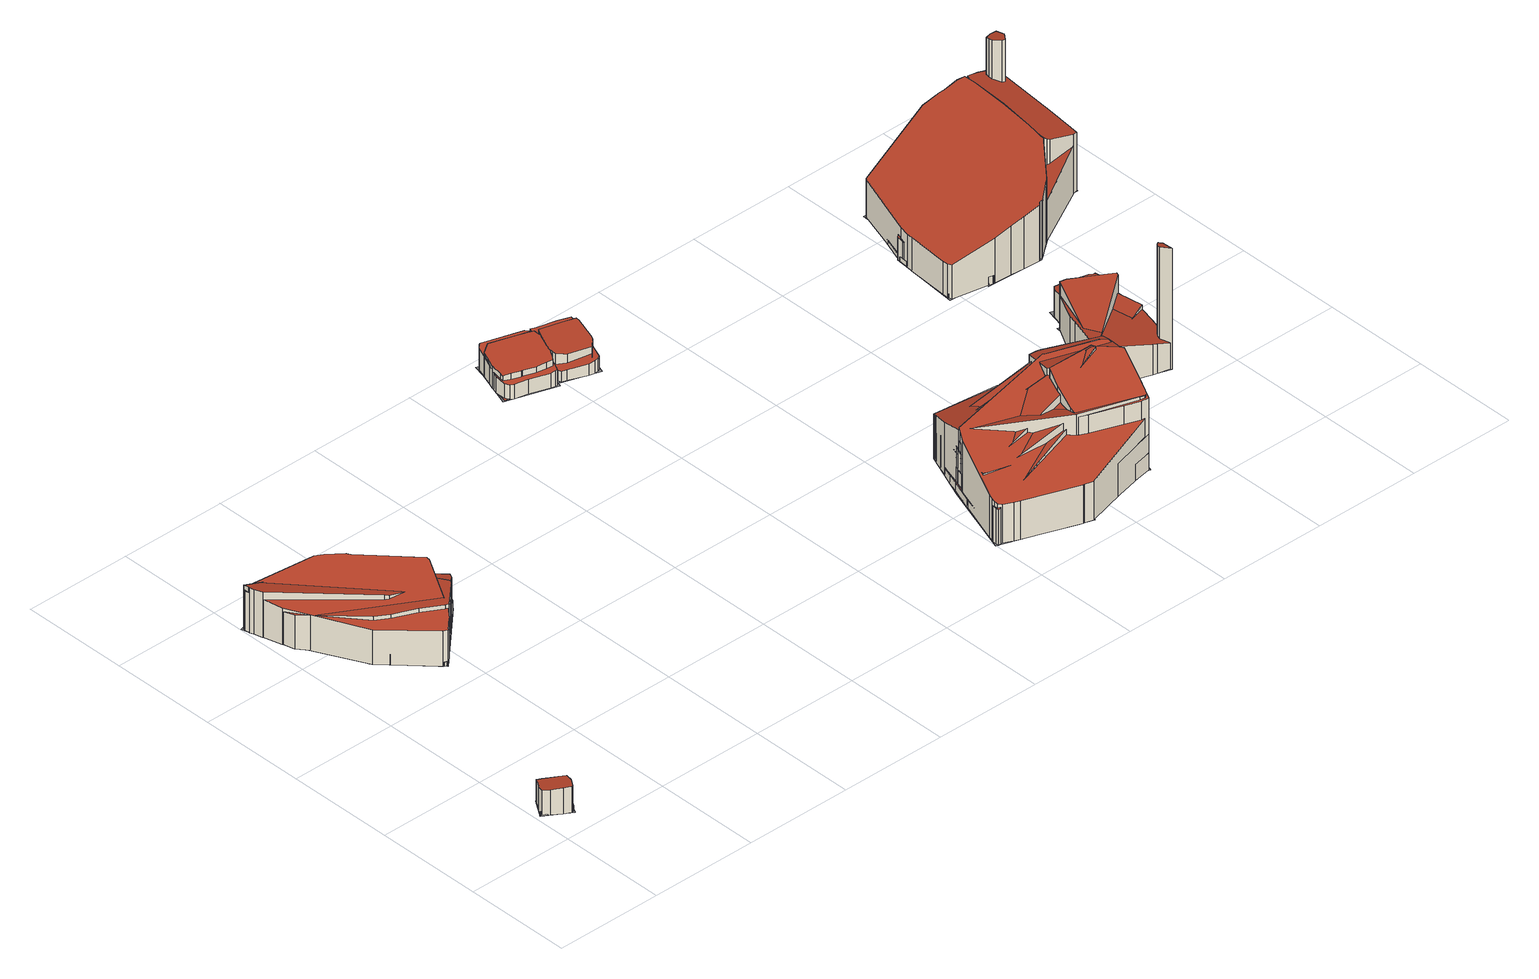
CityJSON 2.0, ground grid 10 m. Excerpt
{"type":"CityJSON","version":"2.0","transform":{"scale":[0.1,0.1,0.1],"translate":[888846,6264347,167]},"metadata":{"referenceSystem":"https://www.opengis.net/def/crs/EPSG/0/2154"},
"CityObjects":{
"building1":{"type":"Building","attributes":{"class":"Building"},"children":["building1-1"]},
"building1-1":{"type":"BuildingPart","parents":["building1"],"geometry":[{"type":"MultiSurface","lod":"2.2","boundaries":[[[0,1,2,3,4,5,6,7,8,9,10,11]],[[12,13,1,0]],[[13,14,2,1]],[[14,15,3,2]],[[15,16,4,3]],[[16,17,5,4]],[[17,18,6,5]],[[18,19,7,6]],[[19,20,8,7]],[[20,21,9,8]],[[21,22,10,9]],[[22,23,11,10]],[[23,12,0,11]],[[24,25,26,27,28,29,30,31,32,33,34]],[[35,36,25,24]],[[36,37,26,25]],[[37,38,27,26]],[[38,39,28,27]],[[39,40,29,28]],[[40,41,30,29]],[[41,42,31,30]],[[42,43,32,31]],[[43,44,33,32]],[[44,45,34,33]],[[45,35,24,34]],[[46,47,48,49]]],"semantics":{"surfaces":[{"type":"RoofSurface","rf_azimuth":66.04,"rf_slope":9.91},{"type":"WallSurface","on_footprint_edge":true},{"type":"RoofSurface","rf_azimuth":232.3,"rf_slope":18.36},{"type":"GroundSurface"}],"values":[0,1,1,1,1,1,1,1,1,1,1,1,1,2,1,1,1,1,1,1,1,1,1,1,1,3]}}]},
"building2":{"type":"Building","attributes":{"class":"Building"},"children":["building2-1"]},
"building2-1":{"type":"BuildingPart","parents":["building2"],"geometry":[{"type":"MultiSurface","lod":"2.2","boundaries":[[[50,51,52,53,54,55,56,57,58,59,60,61,62,63,64,65,66,67,68,69,70,71]],[[72,73,51,50]],[[73,74,52,51]],[[74,75,53,52]],[[75,76,54,53]],[[76,77,55,54]],[[77,78,56,55]],[[78,79,57,56]],[[79,80,58,57]],[[80,81,59,58]],[[81,82,60,59]],[[82,83,61,60]],[[83,84,62,61]],[[84,85,63,62]],[[85,86,64,63]],[[86,87,65,64]],[[87,88,66,65]],[[88,89,67,66]],[[89,90,68,67]],[[90,91,69,68]],[[91,92,70,69]],[[92,93,71,70]],[[93,72,50,71]],[[94,95,96,97,98,99,100,101,102,103,104,105,106,107,108]],[[109,110,95,94]],[[110,111,96,95]],[[111,112,97,96]],[[112,113,98,97]],[[113,114,99,98]],[[114,115,100,99]],[[115,116,101,100]],[[116,117,102,101]],[[117,118,103,102]],[[118,119,104,103]],[[119,120,105,104]],[[120,121,106,105]],[[121,122,107,106]],[[122,123,108,107]],[[123,109,94,108]],[[124,125,126,127,128,129,130,131,132,133,134,135,136,137,138,139]],[[140,141,125,124]],[[141,142,126,125]],[[142,143,127,126]],[[143,144,128,127]],[[144,145,129,128]],[[145,146,130,129]],[[146,147,131,130]],[[147,148,132,131]],[[148,149,133,132]],[[149,150,134,133]],[[150,151,135,134]],[[151,152,136,135]],[[152,153,137,136]],[[153,72,138,137]],[[72,154,139,138]],[[154,140,124,139]],[[155,156,157,158,159,160,161,162,163,164,165,166,167,168,169,170,171,172]],[[122,173,156,155]],[[173,174,157,156]],[[174,175,158,157]],[[175,176,159,158]],[[176,177,160,159]],[[177,178,161,160]],[[178,179,162,161]],[[179,113,163,162]],[[113,180,164,163]],[[180,181,165,164]],[[181,182,166,165]],[[182,183,167,166]],[[183,184,168,167]],[[184,185,169,168]],[[185,186,170,169]],[[186,187,171,170]],[[187,188,172,171]],[[188,122,155,172]],[[189,190,191,192,193,194,195,196,197,198,199,200,201,202]],[[122,203,190,189]],[[203,204,191,190]],[[204,205,192,191]],[[205,206,193,192]],[[206,207,194,193]],[[207,208,195,194]],[[208,209,196,195]],[[209,210,197,196]],[[210,211,198,197]],[[211,212,199,198]],[[212,213,200,199]],[[213,214,201,200]],[[214,215,202,201]],[[215,122,189,202]],[[216,217,218,219,220,221,222,223]],[[224,225,217,216]],[[225,226,218,217]],[[226,227,219,218]],[[227,228,220,219]],[[228,229,221,220]],[[229,230,222,221]],[[230,231,223,222]],[[231,224,216,223]],[[232,233,234,235,236,237,238]],[[239,240,233,232]],[[240,241,234,233]],[[241,242,235,234]],[[242,243,236,235]],[[243,244,237,236]],[[244,245,238,237]],[[245,239,232,238]],[[246,247,248,249,250,188,251,252,253,254,255]]],"semantics":{"surfaces":[{"type":"RoofSurface","rf_azimuth":94.67,"rf_slope":5.97},{"type":"WallSurface","on_footprint_edge":true},{"type":"RoofSurface","rf_azimuth":216.68,"rf_slope":11.78},{"type":"RoofSurface","rf_azimuth":42.52,"rf_slope":13.42},{"type":"RoofSurface","rf_azimuth":52.66,"rf_slope":1.24},{"type":"RoofSurface","rf_azimuth":49.83,"rf_slope":3.34},{"type":"RoofSurface","rf_azimuth":279.88,"rf_slope":10.82},{"type":"RoofSurface","rf_azimuth":37.81,"rf_slope":2.67},{"type":"GroundSurface"}],"values":[0,1,1,1,1,1,1,1,1,1,1,1,1,1,1,1,1,1,1,1,1,1,1,2,1,1,1,1,1,1,1,1,1,1,1,1,1,1,1,3,1,1,1,1,1,1,1,1,1,1,1,1,1,1,1,1,4,1,1,1,1,1,1,1,1,1,1,1,1,1,1,1,1,1,1,5,1,1,1,1,1,1,1,1,1,1,1,1,1,1,6,1,1,1,1,1,1,1,1,7,1,1,1,1,1,1,1,8]}}]},
"building3":{"type":"Building","attributes":{"class":"Building"},"children":["building3-1"]},
"building3-1":{"type":"BuildingPart","parents":["building3"],"geometry":[{"type":"MultiSurface","lod":"2.2","boundaries":[[[256,257,258,259,260,261,262,263,264,265,266,267,268,269,270,271,272,273,274,275,276,277,278]],[[279,280,257,256]],[[280,281,258,257]],[[281,282,259,258]],[[282,283,260,259]],[[283,284,261,260]],[[284,285,262,261]],[[285,286,263,262]],[[286,287,264,263]],[[287,288,265,264]],[[288,289,266,265]],[[289,290,267,266]],[[290,291,268,267]],[[291,292,269,268]],[[292,293,270,269]],[[293,294,271,270]],[[294,295,272,271]],[[295,296,273,272]],[[296,297,274,273]],[[297,298,275,274]],[[298,299,276,275]],[[299,300,277,276]],[[300,301,278,277]],[[301,279,256,278]],[[302,303,304,305,306,307,308,309,310,311,312,313,314,315,316]],[[317,318,303,302]],[[318,319,304,303]],[[319,320,305,304]],[[320,321,306,305]],[[321,322,307,306]],[[322,323,308,307]],[[323,324,309,308]],[[324,325,310,309]],[[325,326,311,310]],[[326,327,312,311]],[[327,328,313,312]],[[328,329,314,313]],[[329,330,315,314]],[[330,331,316,315]],[[331,317,302,316]],[[332,333,334,335,336,337,338,339]],[[340,333,332]],[[340,341,334,333]],[[341,342,335,334]],[[342,336,335]],[[343,344,345,346,347]]],"semantics":{"surfaces":[{"type":"RoofSurface","rf_azimuth":238.43,"rf_slope":8.14},{"type":"WallSurface","on_footprint_edge":true},{"type":"RoofSurface","rf_azimuth":244.51,"rf_slope":9.86},{"type":"RoofSurface","rf_azimuth":158.27,"rf_slope":12.12},{"type":"GroundSurface"}],"values":[0,1,1,1,1,1,1,1,1,1,1,1,1,1,1,1,1,1,1,1,1,1,1,1,2,1,1,1,1,1,1,1,1,1,1,1,1,1,1,1,3,1,1,1,1,4]}}]},
"building4":{"type":"Building","attributes":{"class":"Building"},"children":["building4-1"]},
"building4-1":{"type":"BuildingPart","parents":["building4"],"geometry":[{"type":"MultiSurface","lod":"2.2","boundaries":[[[348,349,350,351,352,353,354,355,356,357,358,359,360,361]],[[362,363,349,348]],[[363,364,350,349]],[[364,365,351,350]],[[365,366,352,351]],[[366,367,353,352]],[[367,368,354,353]],[[368,369,355,354]],[[369,370,356,355]],[[370,371,357,356]],[[371,372,358,357]],[[372,373,359,358]],[[373,374,360,359]],[[374,375,361,360]],[[375,362,348,361]],[[376,377,378,379,380,381,382,383,384,385,386,387]],[[388,389,377,376]],[[389,390,378,377]],[[390,391,379,378]],[[391,392,380,379]],[[392,393,381,380]],[[393,394,382,381]],[[394,395,383,382]],[[395,396,384,383]],[[396,397,385,384]],[[397,398,386,385]],[[398,399,387,386]],[[399,388,376,387]],[[399,400,401,402]]],"semantics":{"surfaces":[{"type":"RoofSurface","rf_azimuth":257.41,"rf_slope":3},{"type":"WallSurface","on_footprint_edge":true},{"type":"RoofSurface","rf_azimuth":197.01,"rf_slope":5.89},{"type":"GroundSurface"}],"values":[0,1,1,1,1,1,1,1,1,1,1,1,1,1,1,2,1,1,1,1,1,1,1,1,1,1,1,1,3]}}]},
"building5":{"type":"Building","attributes":{"class":"Building"},"children":["building5-1"]},
"building5-1":{"type":"BuildingPart","parents":["building5"],"geometry":[{"type":"MultiSurface","lod":"2.2","boundaries":[[[403,404,405,406,407,408,409,410,411,412,413,414,415,416,417,418,419,420,421,422,423]],[[424,425,404,403]],[[425,426,405,404]],[[426,427,406,405]],[[427,428,407,406]],[[428,429,408,407]],[[429,430,409,408]],[[430,431,410,409]],[[431,432,411,410]],[[432,433,412,411]],[[433,434,413,412]],[[434,435,414,413]],[[435,436,415,414]],[[436,437,416,415]],[[437,438,417,416]],[[438,439,418,417]],[[439,440,419,418]],[[440,441,420,419]],[[441,442,421,420]],[[442,443,422,421]],[[443,444,423,422]],[[444,424,403,423]],[[445,446,447,448,449,450,451,452,453,454,455,456,457,458,459]],[[460,461,446,445]],[[461,462,447,446]],[[462,463,448,447]],[[463,464,449,448]],[[464,465,450,449]],[[465,466,451,450]],[[466,467,452,451]],[[467,468,453,452]],[[468,469,454,453]],[[469,470,455,454]],[[470,471,456,455]],[[471,472,457,456]],[[472,473,458,457]],[[473,474,459,458]],[[474,460,445,459]],[[475,476,477,478,479,480,481,482,483,484,485,486,487,488,489]],[[490,491,476,475]],[[491,492,477,476]],[[492,493,478,477]],[[493,494,479,478]],[[494,495,480,479]],[[495,496,481,480]],[[496,497,482,481]],[[497,498,483,482]],[[498,499,484,483]],[[499,500,485,484]],[[500,501,486,485]],[[501,502,487,486]],[[502,503,488,487]],[[503,504,489,488]],[[504,490,475,489]],[[505,506,507,508,509,510,511,512,513,514,515,516]],[[517,518,506,505]],[[518,519,507,506]],[[519,520,508,507]],[[520,521,509,508]],[[521,522,510,509]],[[522,523,511,510]],[[523,524,512,511]],[[524,525,513,512]],[[525,526,514,513]],[[526,527,515,514]],[[527,528,516,515]],[[528,517,505,516]],[[529,530,531,532,533,534,535,536,537,538,539,540,541,542,543,544,545,546,547,548,549]],[[550,551,530,529]],[[551,552,531,530]],[[552,553,532,531]],[[553,554,533,532]],[[554,555,534,533]],[[555,431,535,534]],[[431,556,536,535]],[[556,557,537,536]],[[557,558,538,537]],[[558,559,539,538]],[[559,560,540,539]],[[560,561,541,540]],[[561,562,542,541]],[[562,472,543,542]],[[472,563,544,543]],[[563,564,545,544]],[[564,565,546,545]],[[565,566,547,546]],[[566,567,548,547]],[[567,568,549,548]],[[568,550,529,549]],[[569,570,571,572,573,574,575,576,577,578,579,580]],[[581,582,570,569]],[[582,583,571,570]],[[583,584,572,571]],[[584,495,573,572]],[[495,585,574,573]],[[585,524,575,574]],[[524,586,576,575]],[[586,587,577,576]],[[587,588,578,577]],[[588,589,579,578]],[[589,590,580,579]],[[590,581,569,580]],[[591,592,593,594,595,596,597,598,599,600]],[[601,602,592,591]],[[602,603,593,592]],[[603,604,594,593]],[[604,605,595,594]],[[605,606,596,595]],[[606,607,597,596]],[[607,608,598,597]],[[608,609,599,598]],[[609,610,600,599]],[[610,601,591,600]],[[611,612,613,614,615,616,617,618,619,620,621,622]],[[623,624,612,611]],[[624,625,613,612]],[[625,626,614,613]],[[626,627,615,614]],[[627,628,616,615]],[[628,629,617,616]],[[629,630,618,617]],[[630,631,619,618]],[[631,632,620,619]],[[632,633,621,620]],[[633,634,622,621]],[[634,623,611,622]],[[635,636,637,638,639,640,641,642,643,644,645]],[[646,647,636,635]],[[647,648,637,636]],[[648,649,638,637]],[[649,650,639,638]],[[650,651,640,639]],[[651,652,641,640]],[[652,653,642,641]],[[653,654,643,642]],[[654,655,644,643]],[[655,656,645,644]],[[656,646,635,645]],[[657,658,659,660,661,662,663,664,665,666,667,668]],[[669,670,658,657]],[[670,671,659,658]],[[671,672,660,659]],[[672,673,661,660]],[[673,674,662,661]],[[674,675,663,662]],[[675,676,664,663]],[[676,677,665,664]],[[677,678,666,665]],[[678,679,667,666]],[[679,680,668,667]],[[680,669,657,668]],[[681,682,683,684,685,686,687,688]],[[689,690,682,681]],[[690,691,683,682]],[[691,692,684,683]],[[692,693,685,684]],[[693,694,686,685]],[[694,607,687,686]],[[607,695,688,687]],[[695,689,681,688]],[[696,697,698,699,700,701,702,703,704]],[[705,706,697,696]],[[706,707,698,697]],[[707,708,699,698]],[[708,709,700,699]],[[709,710,701,700]],[[710,631,702,701]],[[631,711,703,702]],[[711,712,704,703]],[[712,705,696,704]],[[713,714,715,716,717,718,719,720,721]],[[722,723,714,713]],[[723,724,715,714]],[[724,725,716,715]],[[725,726,717,716]],[[726,727,718,717]],[[727,728,719,718]],[[728,729,720,719]],[[729,730,721,720]],[[730,722,713,721]],[[731,732,733,471,734,735,736,737,738,739,740]]],"semantics":{"surfaces":[{"type":"RoofSurface","rf_azimuth":251.25,"rf_slope":18.11},{"type":"WallSurface","on_footprint_edge":true},{"type":"RoofSurface","rf_azimuth":70.77,"rf_slope":19.32},{"type":"RoofSurface","rf_azimuth":250.04,"rf_slope":17.44},{"type":"RoofSurface","rf_azimuth":70.1,"rf_slope":19.2},{"type":"RoofSurface","rf_azimuth":143.14,"rf_slope":3.05},{"type":"RoofSurface","rf_azimuth":144.3,"rf_slope":4.32},{"type":"RoofSurface","rf_azimuth":243.82,"rf_slope":10.82},{"type":"RoofSurface","rf_azimuth":119.12,"rf_slope":2.35},{"type":"RoofSurface","rf_azimuth":153.3,"rf_slope":17.66},{"type":"RoofSurface","rf_azimuth":285.9,"rf_slope":3.21},{"type":"RoofSurface","rf_azimuth":154.61,"rf_slope":4.1},{"type":"RoofSurface","rf_azimuth":154.28,"rf_slope":18.81},{"type":"RoofSurface","rf_azimuth":172.89,"rf_slope":19.16},{"type":"GroundSurface"}],"values":[0,1,1,1,1,1,1,1,1,1,1,1,1,1,1,1,1,1,1,1,1,1,2,1,1,1,1,1,1,1,1,1,1,1,1,1,1,1,3,1,1,1,1,1,1,1,1,1,1,1,1,1,1,1,4,1,1,1,1,1,1,1,1,1,1,1,1,5,1,1,1,1,1,1,1,1,1,1,1,1,1,1,1,1,1,1,1,1,1,6,1,1,1,1,1,1,1,1,1,1,1,1,7,1,1,1,1,1,1,1,1,1,1,8,1,1,1,1,1,1,1,1,1,1,1,1,9,1,1,1,1,1,1,1,1,1,1,1,10,1,1,1,1,1,1,1,1,1,1,1,1,11,1,1,1,1,1,1,1,1,12,1,1,1,1,1,1,1,1,1,13,1,1,1,1,1,1,1,1,1,14]}}]},
"building6":{"type":"Building","attributes":{"class":"Building"},"children":["building6-1"]},
"building6-1":{"type":"BuildingPart","parents":["building6"],"geometry":[{"type":"MultiSurface","lod":"2.2","boundaries":[[[741,742,743,744,745,746,747,748,749,750,751,752,753,754,755,756,757,758,759]],[[760,761,742,741]],[[761,762,743,742]],[[762,763,744,743]],[[763,764,745,744]],[[764,765,746,745]],[[765,766,747,746]],[[766,767,748,747]],[[767,768,749,748]],[[768,769,750,749]],[[769,770,751,750]],[[770,771,752,751]],[[771,772,753,752]],[[772,773,754,753]],[[773,774,755,754]],[[774,775,756,755]],[[775,776,757,756]],[[776,777,758,757]],[[777,778,759,758]],[[778,760,741,759]],[[779,780,781,782,783,784,785,786,787,788,789,790,791,792]],[[793,794,780,779]],[[794,795,781,780]],[[795,796,782,781]],[[796,797,783,782]],[[797,798,784,783]],[[798,799,785,784]],[[799,800,786,785]],[[800,801,787,786]],[[801,802,788,787]],[[802,803,789,788]],[[803,804,790,789]],[[804,777,791,790]],[[777,805,792,791]],[[805,793,779,792]],[[806,807,808,809,810,811,812,813,814,815]],[[816,817,807,806]],[[817,818,808,807]],[[818,819,809,808]],[[819,820,810,809]],[[820,821,811,810]],[[821,822,812,811]],[[822,823,813,812]],[[823,824,814,813]],[[824,825,815,814]],[[825,816,806,815]],[[826,827,828,829,830,831]],[[832,833,827,826]],[[833,834,828,827]],[[834,835,829,828]],[[835,836,830,829]],[[836,837,831,830]],[[837,832,826,831]],[[838,839,840,841,842,843,844]],[[845,846,839,838]],[[846,847,840,839]],[[847,848,841,840]],[[848,775,842,841]],[[775,849,843,842]],[[849,793,844,843]],[[793,845,838,844]],[[850,851,852,853,854,855,856]],[[845,857,851,850]],[[857,858,852,851]],[[858,859,853,852]],[[859,860,854,853]],[[860,861,855,854]],[[861,862,856,855]],[[862,845,850,856]],[[863,864,865,833,866,867,868,869,870,871]]],"semantics":{"surfaces":[{"type":"RoofSurface","rf_azimuth":356.57,"rf_slope":13.88},{"type":"WallSurface","on_footprint_edge":true},{"type":"RoofSurface","rf_azimuth":174.64,"rf_slope":10.57},{"type":"RoofSurface","rf_azimuth":295.93,"rf_slope":3.89},{"type":"RoofSurface","rf_azimuth":54.92,"rf_slope":18.7},{"type":"RoofSurface","rf_azimuth":280.35,"rf_slope":11.23},{"type":"RoofSurface","rf_azimuth":166.53,"rf_slope":4.45},{"type":"GroundSurface"}],"values":[0,1,1,1,1,1,1,1,1,1,1,1,1,1,1,1,1,1,1,1,2,1,1,1,1,1,1,1,1,1,1,1,1,1,1,3,1,1,1,1,1,1,1,1,1,1,4,1,1,1,1,1,1,5,1,1,1,1,1,1,1,6,1,1,1,1,1,1,1,7]}}]},
"building7":{"type":"Building","attributes":{"class":"Building"},"children":["building7-1"]},
"building7-1":{"type":"BuildingPart","parents":["building7"],"geometry":[{"type":"MultiSurface","lod":"2.2","boundaries":[[[872,873,874,875,876,877,878,879,880,881,882,883,884]],[[885,886,873,872]],[[886,887,874,873]],[[887,888,875,874]],[[888,889,876,875]],[[889,890,877,876]],[[890,891,878,877]],[[891,892,879,878]],[[892,893,880,879]],[[893,894,881,880]],[[894,895,882,881]],[[895,896,883,882]],[[896,897,884,883]],[[897,885,872,884]],[[898,899,900,885,901,902]]],"semantics":{"surfaces":[{"type":"RoofSurface","rf_azimuth":76.51,"rf_slope":11.35},{"type":"WallSurface","on_footprint_edge":true},{"type":"GroundSurface"}],"values":[0,1,1,1,1,1,1,1,1,1,1,1,1,1,2]}}]},
"building8":{"type":"Building","attributes":{"class":"Building"},"children":["building8-1"]},
"building8-1":{"type":"BuildingPart","parents":["building8"],"geometry":[{"type":"MultiSurface","lod":"2.2","boundaries":[[[903,904,905,906,907,908,909,910,911,912,913,914,915,916,917,918,919,920,921,922,923,924,925,926,927,928,929]],[[930,931,904,903]],[[931,932,905,904]],[[932,933,906,905]],[[933,934,907,906]],[[934,935,908,907]],[[935,936,909,908]],[[936,937,910,909]],[[937,938,911,910]],[[938,939,912,911]],[[939,940,913,912]],[[940,941,914,913]],[[941,942,915,914]],[[942,943,916,915]],[[943,944,917,916]],[[944,945,918,917]],[[945,946,919,918]],[[946,947,920,919]],[[947,948,921,920]],[[948,949,922,921]],[[949,950,923,922]],[[950,951,924,923]],[[951,952,925,924]],[[952,953,926,925]],[[953,954,927,926]],[[954,955,928,927]],[[955,956,929,928]],[[956,930,903,929]],[[957,958,959,960,961,962,963,964,965,966,967,968,969,970,971,972,973]],[[974,975,958,957]],[[975,976,959,958]],[[976,977,960,959]],[[977,978,961,960]],[[978,979,962,961]],[[979,980,963,962]],[[980,981,964,963]],[[981,982,965,964]],[[982,983,966,965]],[[983,984,967,966]],[[984,985,968,967]],[[985,986,969,968]],[[986,987,970,969]],[[987,988,971,970]],[[988,989,972,971]],[[989,990,973,972]],[[990,974,957,973]],[[991,992,993,994,995,996,997,998]],[[999,1000,992,991]],[[1000,1001,993,992]],[[1001,1002,994,993]],[[1002,1003,995,994]],[[1003,1004,996,995]],[[1004,1005,997,996]],[[1005,1006,998,997]],[[1006,999,991,998]],[[1007,1008,1009,1010,1011,1012,1013,1014,1015,1016,1017,1018,1019]],[[930,1020,1008,1007]],[[1020,1021,1009,1008]],[[1021,1022,1010,1009]],[[1022,1023,1011,1010]],[[1023,1024,1012,1011]],[[1024,1025,1013,1012]],[[1025,1026,1014,1013]],[[1026,1027,1015,1014]],[[1027,1028,1016,1015]],[[1028,1029,1017,1016]],[[1029,1030,1018,1017]],[[1030,1031,1019,1018]],[[1031,930,1007,1019]],[[1032,1033,1034,1035,1036,1037,1038,1039,1040,1041,1042,1043]],[[1044,1045,1033,1032]],[[1045,1046,1034,1033]],[[1046,940,1035,1034]],[[940,1047,1036,1035]],[[1047,1048,1037,1036]],[[1048,1049,1038,1037]],[[1049,1050,1039,1038]],[[1050,1051,1040,1039]],[[1051,1052,1041,1040]],[[1052,1053,1042,1041]],[[1053,1054,1043,1042]],[[1054,1044,1032,1043]],[[1055,1056,1057,1058,1059,1060,1061,1062]],[[1063,1064,1056,1055]],[[1064,1065,1057,1056]],[[1065,1066,1058,1057]],[[1066,1067,1059,1058]],[[1067,1068,1060,1059]],[[1068,1069,1061,1060]],[[1069,1070,1062,1061]],[[1070,1063,1055,1062]],[[1071,1072,1073,1074,1075,1076,1077,1078,1079]],[[1080,1081,1072,1071]],[[1081,1082,1073,1072]],[[1082,1083,1074,1073]],[[1083,1084,1075,1074]],[[1084,1085,1076,1075]],[[1085,1086,1077,1076]],[[1086,1087,1078,1077]],[[1087,1088,1079,1078]],[[1088,1080,1071,1079]],[[1089,1090,1091,1092,1093,1094,1095,1051,1096,1097,1098,1087,1099,1100]]],"semantics":{"surfaces":[{"type":"RoofSurface","rf_azimuth":174.57,"rf_slope":14.55},{"type":"WallSurface","on_footprint_edge":true},{"type":"RoofSurface","rf_azimuth":352.43,"rf_slope":13.95},{"type":"RoofSurface","rf_azimuth":170.58,"rf_slope":9.51},{"type":"RoofSurface","rf_azimuth":342.11,"rf_slope":0.936},{"type":"RoofSurface","rf_azimuth":143.67,"rf_slope":16.78},{"type":"RoofSurface","rf_azimuth":62.92,"rf_slope":14.75},{"type":"RoofSurface","rf_azimuth":270.55,"rf_slope":10.64},{"type":"GroundSurface"}],"values":[0,1,1,1,1,1,1,1,1,1,1,1,1,1,1,1,1,1,1,1,1,1,1,1,1,1,1,1,2,1,1,1,1,1,1,1,1,1,1,1,1,1,1,1,1,1,3,1,1,1,1,1,1,1,1,4,1,1,1,1,1,1,1,1,1,1,1,1,1,5,1,1,1,1,1,1,1,1,1,1,1,1,6,1,1,1,1,1,1,1,1,7,1,1,1,1,1,1,1,1,1,8]}}]}
},
"vertices":[
[4,33,31],[9,29,31],[17,23,32],[23,20,32],[25,21,31],[31,29,30],[34,37,28],[17,47,28],[13,49,28],[12,48,28],[10,44,29],[6,39,30],[4,33,7],[9,29,7],[17,23,7],[23,20,7],[25,21,7],[31,29,7],[34,37,7],[17,47,7],[13,49,7],[12,48,7],[10,44,7],[6,39,7],[3,33,8],[15,25,8],[20,22,8],[24,20,8],[26,21,9],[27,22,10],[30,28,12],[30,29,12],[10,42,11],[8,40,11],[7,39,10],[3,33,7],[15,25,7],[20,22,7],[24,20,7],[26,21,7],[27,22,7],[30,28,7],[30,29,7],[10,42,7],[8,40,7],[7,39,7],[35,36,7],[13,50,7],[2,33,7],[25,18,7],
[3,369,32],[14,323,37],[52,275,42],[63,267,43],[82,256,45],[99,244,46],[102,243,46],[116,256,45],[123,263,44],[125,266,44],[126,266,44],[112,300,40],[108,311,39],[105,314,39],[87,334,36],[84,338,36],[73,350,35],[69,353,34],[42,378,31],[38,379,31],[21,375,32],[10,371,32],[3,369,4],[14,323,4],[52,275,4],[63,267,4],[82,256,4],[99,244,4],[102,243,4],[116,256,4],[123,263,4],[125,266,4],[126,266,4],[112,300,4],[108,311,4],[105,314,4],[87,334,4],[84,338,4],[73,350,4],[69,353,4],[42,378,4],[38,379,4],[21,375,4],[10,371,4],[2,367,42],[11,334,39],[44,268,37],[82,229,38],[86,227,38],[94,234,41],[100,242,43],[124,289,53],[124,292,53],[85,336,52],[83,339,52],[71,351,51],[64,355,51],[4,370,43],[3,368,42],[2,367,4],[11,334,4],[44,268,4],[82,229,4],[86,227,4],[94,234,4],[100,242,4],[124,289,4],[124,292,4],[85,336,4],[83,339,4],[71,351,4],[64,355,4],[4,370,4],[3,368,4],[3,362,47],[4,359,47],[6,351,48],[72,284,48],[75,282,47],[125,269,41],[129,270,40],[133,273,39],[137,279,37],[137,280,37],[128,290,37],[121,298,37],[114,304,37],[67,347,38],[3,369,46],[3,364,47],[3,362,4],[4,359,4],[6,351,4],[72,284,4],[75,282,4],[125,269,4],[129,270,4],[133,273,4],[137,279,4],[137,280,4],[128,290,4],[121,298,4],[114,304,4],[67,347,4],[3,364,4],[4,370,7],[16,326,7],[17,324,7],[46,269,8],[48,266,8],[55,257,8],[80,231,8],[83,228,8],[86,227,8],[87,228,8],[102,242,8],[105,248,8],[126,290,7],[110,309,6],[93,328,6],[70,351,6],[44,376,6],[39,381,6],[16,326,4],[17,324,4],[46,269,4],[48,266,4],[55,257,4],[80,231,4],[83,228,4],[87,228,4],[102,242,4],[105,248,4],[126,290,4],[110,309,4],[93,328,4],[70,351,4],[44,376,4],[39,381,4],[4,370,16],[4,361,17],[28,313,18],[60,255,19],[62,251,19],[64,248,20],[123,264,17],[135,274,16],[137,278,15],[135,281,15],[104,312,15],[38,377,15],[36,379,15],[30,379,15],[4,361,4],[28,313,4],[60,255,4],[62,251,4],[64,248,4],[123,264,4],[135,274,4],[137,278,4],[135,281,4],[104,312,4],[38,377,4],[36,379,4],[30,379,4],[4,368,37],[8,356,35],[45,269,17],[54,258,15],[118,297,20],[115,300,20],[64,354,32],[61,356,33],[4,368,4],[8,356,4],[45,269,4],[54,258,4],[118,297,4],[115,300,4],[64,354,4],[61,356,4],[15,371,12],[36,304,13],[50,288,13],[53,286,13],[133,285,10],[107,311,10],[29,377,11],[15,371,4],[36,304,4],[50,288,4],[53,286,4],[133,285,4],[107,311,4],[29,377,4],[43,270,4],[85,226,4],[139,278,4],[68,355,4],[66,353,4],[1,370,4],[14,324,4],[24,312,4],[25,314,4],[56,282,4],
[349,449,30],[349,447,29],[355,444,30],[363,441,30],[364,441,30],[375,437,30],[384,435,31],[390,434,31],[392,437,31],[394,441,32],[396,444,33],[397,449,33],[400,458,35],[401,460,35],[401,464,35],[400,466,36],[397,468,36],[387,472,35],[364,480,35],[359,477,34],[356,475,33],[354,469,32],[350,460,31],[349,449,10],[349,447,10],[355,444,10],[363,441,10],[364,441,10],[375,437,10],[384,435,10],[390,434,10],[392,437,10],[394,441,10],[396,444,10],[397,449,10],[400,458,10],[401,460,10],[401,464,10],[400,466,10],[397,468,10],[387,472,10],[364,480,10],[359,477,10],[356,475,10],[354,469,10],[350,460,10],[348,453,26],[348,444,24],[350,440,24],[353,438,24],[365,435,24],[383,429,24],[387,428,25],[389,428,25],[390,430,25],[391,432,25],[404,469,32],[398,475,33],[362,487,32],[361,486,32],[359,484,31],[348,453,10],[348,444,10],[350,440,10],[353,438,10],[365,435,10],[383,429,10],[387,428,10],[389,428,10],[390,430,10],[391,432,10],[404,469,10],[398,475,10],[362,487,10],[361,486,10],[359,484,10],[346,441,10],[389,435,19],[392,438,20],[363,479,11],[360,482,10],[358,480,10],[357,477,10],[350,459,10],[389,435,10],[392,438,10],[363,479,10],[390,426,10],[406,472,10],[359,488,10],[356,477,10],[344,441,10],
[395,436,33],[402,431,32],[423,425,32],[429,431,33],[431,435,33],[437,455,34],[437,458,34],[425,462,34],[410,466,34],[406,467,34],[404,464,34],[401,458,34],[396,445,33],[395,440,33],[395,436,13],[402,431,13],[423,425,13],[429,431,13],[431,435,13],[437,455,13],[437,458,13],[425,462,13],[410,466,13],[406,467,13],[404,464,13],[401,458,13],[396,445,13],[395,440,13],[391,429,23],[392,426,23],[396,425,23],[413,418,24],[418,417,25],[422,417,25],[424,418,26],[440,461,28],[440,467,29],[430,472,28],[414,478,26],[409,480,26],[391,429,13],[392,426,13],[396,425,13],[413,418,13],[418,417,13],[422,417,13],[424,418,13],[440,461,13],[440,467,13],[430,472,13],[414,478,13],[409,480,13],[390,426,13],[424,415,13],[443,467,13],
[485,33,62],[488,31,61],[496,27,61],[501,25,61],[551,7,61],[552,7,61],[560,5,61],[637,26,75],[659,89,97],[659,91,98],[659,94,99],[655,97,99],[653,98,100],[621,109,100],[609,113,100],[608,114,100],[509,102,86],[503,92,82],[486,44,65],[485,39,64],[485,37,63],[485,33,24],[488,31,24],[496,27,24],[501,25,24],[551,7,24],[552,7,24],[560,5,24],[637,26,24],[659,89,24],[659,91,24],[659,94,24],[655,97,24],[653,98,24],[621,109,24],[609,113,24],[608,114,24],[509,102,24],[503,92,24],[486,44,24],[485,39,24],[485,37,24],[508,102,84],[578,44,95],[629,27,95],[634,26,94],[637,28,93],[650,62,80],[655,110,64],[622,137,59],[605,144,58],[600,146,58],[592,148,59],[524,147,67],[524,146,67],[522,142,69],[516,127,74],[508,102,24],[578,44,24],[629,27,24],[634,26,24],[637,28,24],[650,62,24],[655,110,24],[622,137,24],[605,144,24],[600,146,24],[592,148,24],[524,147,24],[524,146,24],[522,142,24],[516,127,24],[579,44,92],[580,43,92],[587,40,92],[615,30,92],[629,25,92],[636,24,92],[643,43,99],[652,68,107],[652,69,108],[651,71,108],[635,84,110],[633,86,111],[593,90,107],[587,75,102],[581,54,95],[579,44,24],[580,43,24],[587,40,24],[615,30,24],[629,25,24],[636,24,24],[643,43,24],[652,68,24],[652,69,24],[651,71,24],[635,84,24],[633,86,24],[593,90,24],[587,75,24],[581,54,24],[594,94,104],[595,92,105],[597,91,105],[648,73,105],[653,72,105],[663,98,95],[664,104,93],[665,107,92],[619,128,91],[615,129,91],[611,129,91],[608,129,91],[594,94,24],[595,92,24],[597,91,24],[648,73,24],[653,72,24],[663,98,24],[664,104,24],[665,107,24],[619,128,24],[615,129,24],[611,129,24],[608,129,24],[487,36,33],[493,29,33],[502,25,34],[548,8,37],[553,8,37],[635,23,40],[637,26,40],[642,40,40],[664,107,38],[663,108,38],[623,136,36],[618,139,35],[594,148,34],[591,148,34],[524,146,31],[511,115,32],[508,106,32],[500,84,32],[497,74,32],[489,49,33],[488,43,33],[487,36,24],[493,29,24],[502,25,24],[548,8,24],[553,8,24],[635,23,24],[642,40,24],[664,107,24],[663,108,24],[623,136,24],[618,139,24],[594,148,24],[591,148,24],[511,115,24],[508,106,24],[500,84,24],[497,74,24],[489,49,24],[488,43,24],[489,40,47],[514,21,49],[557,6,53],[559,6,53],[636,24,57],[663,100,55],[665,107,55],[589,145,49],[524,145,45],[518,130,45],[500,81,46],[494,63,46],[489,40,24],[514,21,24],[557,6,24],[559,6,24],[663,100,24],[589,145,24],[524,145,24],[518,130,24],[500,81,24],[494,63,24],[490,51,55],[633,26,63],[638,29,64],[653,71,72],[664,106,79],[609,126,78],[516,122,69],[514,118,69],[508,103,65],[499,76,60],[490,51,24],[633,26,24],[638,29,24],[653,71,24],[664,106,24],[609,126,24],[516,122,24],[514,118,24],[508,103,24],[499,76,24],[489,41,42],[491,31,42],[556,7,44],[635,25,45],[652,110,43],[646,113,42],[631,118,42],[526,144,39],[520,135,39],[503,88,40],[493,58,41],[491,53,41],[489,41,24],[491,31,24],[556,7,24],[635,25,24],[652,110,24],[646,113,24],[631,118,24],[526,144,24],[520,135,24],[503,88,24],[493,58,24],[491,53,24],[484,31,58],[583,51,84],[604,109,81],[605,116,81],[536,141,57],[524,144,54],[523,143,53],[522,139,54],[509,105,55],[484,37,58],[484,34,58],[484,31,24],[583,51,24],[604,109,24],[605,116,24],[536,141,24],[524,144,24],[523,143,24],[522,139,24],[509,105,24],[484,37,24],[484,34,24],[494,59,72],[631,26,68],[635,26,68],[665,106,72],[643,114,72],[633,118,73],[612,125,74],[512,111,74],[510,107,74],[506,97,74],[505,93,73],[496,69,72],[494,59,24],[631,26,24],[635,26,24],[665,106,24],[643,114,24],[633,118,24],[612,125,24],[512,111,24],[510,107,24],[506,97,24],[505,93,24],[496,69,24],[492,57,51],[585,42,57],[660,108,60],[645,114,59],[528,143,50],[520,134,50],[516,122,50],[496,67,51],[492,57,24],[585,42,24],[660,108,24],[645,114,24],[528,143,24],[520,134,24],[496,67,24],[493,60,62],[580,49,90],[592,78,89],[608,121,88],[609,125,88],[523,138,59],[520,135,59],[518,131,59],[514,119,59],[493,60,24],[580,49,24],[592,78,24],[608,121,24],[609,125,24],[523,138,24],[518,131,24],[514,119,24],[495,65,65],[588,70,97],[633,81,112],[633,82,112],[631,84,111],[597,93,99],[558,101,85],[507,98,68],[502,84,66],[495,65,24],[588,70,24],[633,81,24],[633,82,24],[631,84,24],[597,93,24],[558,101,24],[507,98,24],[502,84,24],[625,137,24],[590,150,24],[583,128,24],[505,100,24],[482,32,24],[561,4,24],[576,44,24],[636,22,24],[666,108,24],[619,124,24],
[668,117,74],[672,115,73],[712,101,63],[716,100,62],[727,97,59],[728,99,58],[731,105,58],[733,111,58],[740,132,56],[744,146,55],[745,180,56],[744,181,56],[734,184,58],[711,191,64],[704,193,66],[700,193,67],[684,165,70],[681,156,71],[668,119,74],[668,117,34],[672,115,34],[712,101,34],[716,100,34],[727,97,34],[728,99,34],[731,105,34],[733,111,34],[740,132,34],[744,146,34],[745,180,34],[744,181,34],[734,184,34],[711,191,34],[704,193,34],[700,193,34],[684,165,34],[681,156,34],[668,119,34],[670,120,35],[674,115,35],[724,99,45],[728,98,46],[730,102,46],[736,119,47],[743,140,48],[744,148,48],[745,179,48],[699,185,39],[684,164,37],[683,162,36],[681,156,36],[670,125,35],[670,120,34],[674,115,34],[724,99,34],[728,98,34],[730,102,34],[736,119,34],[743,140,34],[744,148,34],[745,179,34],[699,185,34],[684,164,34],[683,162,34],[670,125,34],[669,117,60],[673,115,60],[745,148,59],[737,182,62],[732,184,62],[686,166,62],[682,156,62],[680,152,62],[671,129,60],[669,120,60],[669,117,34],[673,115,34],[745,148,34],[737,182,34],[732,184,34],[686,166,34],[682,156,34],[680,152,34],[671,129,34],[669,120,34],[724,106,148],[728,96,150],[733,112,144],[731,115,144],[728,113,145],[725,109,147],[724,106,34],[728,96,34],[733,112,34],[731,115,34],[728,113,34],[725,109,34],[670,119,67],[743,173,75],[744,176,75],[706,192,80],[700,193,80],[675,133,69],[670,120,67],[670,119,34],[743,173,34],[744,176,34],[706,192,34],[675,133,34],[670,119,45],[680,112,46],[684,111,46],[737,151,49],[737,157,49],[695,178,46],[686,162,45],[680,112,34],[684,111,34],[737,151,34],[737,157,34],[695,178,34],[686,162,34],[685,168,34],[669,123,34],[666,117,34],[746,149,34],[737,152,34],[746,180,34],[699,195,34],[698,189,34],[691,166,34],
[702,194,65],[707,192,66],[725,187,66],[740,183,66],[741,184,66],[743,196,63],[743,197,63],[743,199,63],[742,200,62],[739,202,62],[715,208,62],[709,209,62],[705,205,63],[702,194,37],[707,192,37],[725,187,37],[740,183,37],[741,184,37],[743,196,37],[743,197,37],[743,199,37],[742,200,37],[739,202,37],[715,208,37],[709,209,37],[705,205,37],[745,200,37],[706,211,37],[704,202,37],[740,182,37],[743,191,37],
[663,280,68],[664,276,69],[702,269,79],[718,268,83],[731,267,86],[747,266,90],[748,267,91],[751,268,91],[752,268,91],[767,280,95],[768,281,95],[797,316,102],[797,318,102],[800,335,102],[804,368,103],[807,404,102],[807,415,102],[801,417,101],[788,418,97],[784,419,96],[767,420,92],[689,400,72],[688,399,72],[669,340,68],[667,330,68],[666,324,68],[663,286,68],[663,280,36],[664,276,36],[702,269,36],[718,268,36],[731,267,36],[747,266,36],[748,267,36],[751,268,36],[752,268,36],[767,280,36],[768,281,36],[797,316,36],[797,318,36],[800,335,36],[804,368,36],[807,404,36],[807,415,36],[801,417,36],[788,418,36],[784,419,36],[767,420,36],[689,400,36],[688,399,36],[669,340,36],[667,330,36],[666,324,36],[663,286,36],[799,317,100],[800,315,100],[802,314,99],[825,312,93],[830,313,92],[830,314,92],[831,321,92],[834,348,92],[839,408,93],[837,411,94],[834,415,95],[822,416,98],[811,416,100],[809,413,101],[808,411,101],[807,407,101],[799,326,100],[799,317,36],[800,315,36],[802,314,36],[825,312,36],[830,313,36],[830,314,36],[831,321,36],[834,348,36],[839,408,36],[837,411,36],[834,415,36],[822,416,36],[811,416,36],[809,413,36],[808,411,36],[807,407,36],[799,326,36],[670,341,65],[671,297,67],[672,285,67],[673,278,67],[676,276,68],[703,269,72],[830,414,90],[770,418,79],[670,341,36],[671,297,36],[672,285,36],[673,278,36],[676,276,36],[703,269,36],[830,414,36],[770,418,36],[663,280,40],[663,279,40],[666,278,40],[697,270,39],[794,316,38],[775,410,39],[773,413,39],[766,416,39],[690,400,40],[688,396,40],[688,395,40],[668,340,40],[666,318,40],[663,279,36],[666,278,36],[697,270,36],[794,316,36],[775,410,36],[773,413,36],[766,416,36],[690,400,36],[688,396,36],[688,395,36],[668,340,36],[666,318,36],[666,276,50],[674,275,52],[675,275,52],[768,281,74],[831,315,83],[838,414,67],[835,414,66],[827,416,64],[766,420,49],[676,333,42],[671,314,44],[670,305,46],[666,276,36],[674,275,36],[675,275,36],[831,315,36],[838,414,36],[835,414,36],[827,416,36],[766,420,36],[676,333,36],[671,314,36],[670,305,36],[825,407,133],[825,404,134],[829,397,135],[832,396,135],[839,405,132],[839,414,130],[833,414,130],[826,411,132],[825,407,36],[825,404,36],[829,397,36],[832,396,36],[839,405,36],[839,414,36],[833,414,36],[826,411,36],[667,277,46],[700,269,44],[705,269,44],[749,269,44],[755,271,44],[809,415,71],[768,417,72],[668,342,58],[668,337,57],[667,277,36],[700,269,36],[705,269,36],[749,269,36],[755,271,36],[809,415,36],[768,417,36],[668,342,36],[668,337,36],[696,269,36],[749,266,36],[769,281,36],[771,316,36],[830,312,36],[840,415,36],[805,417,36],[764,396,36],[687,401,36],[683,341,36],[662,276,36],[696,274,36]
]}
